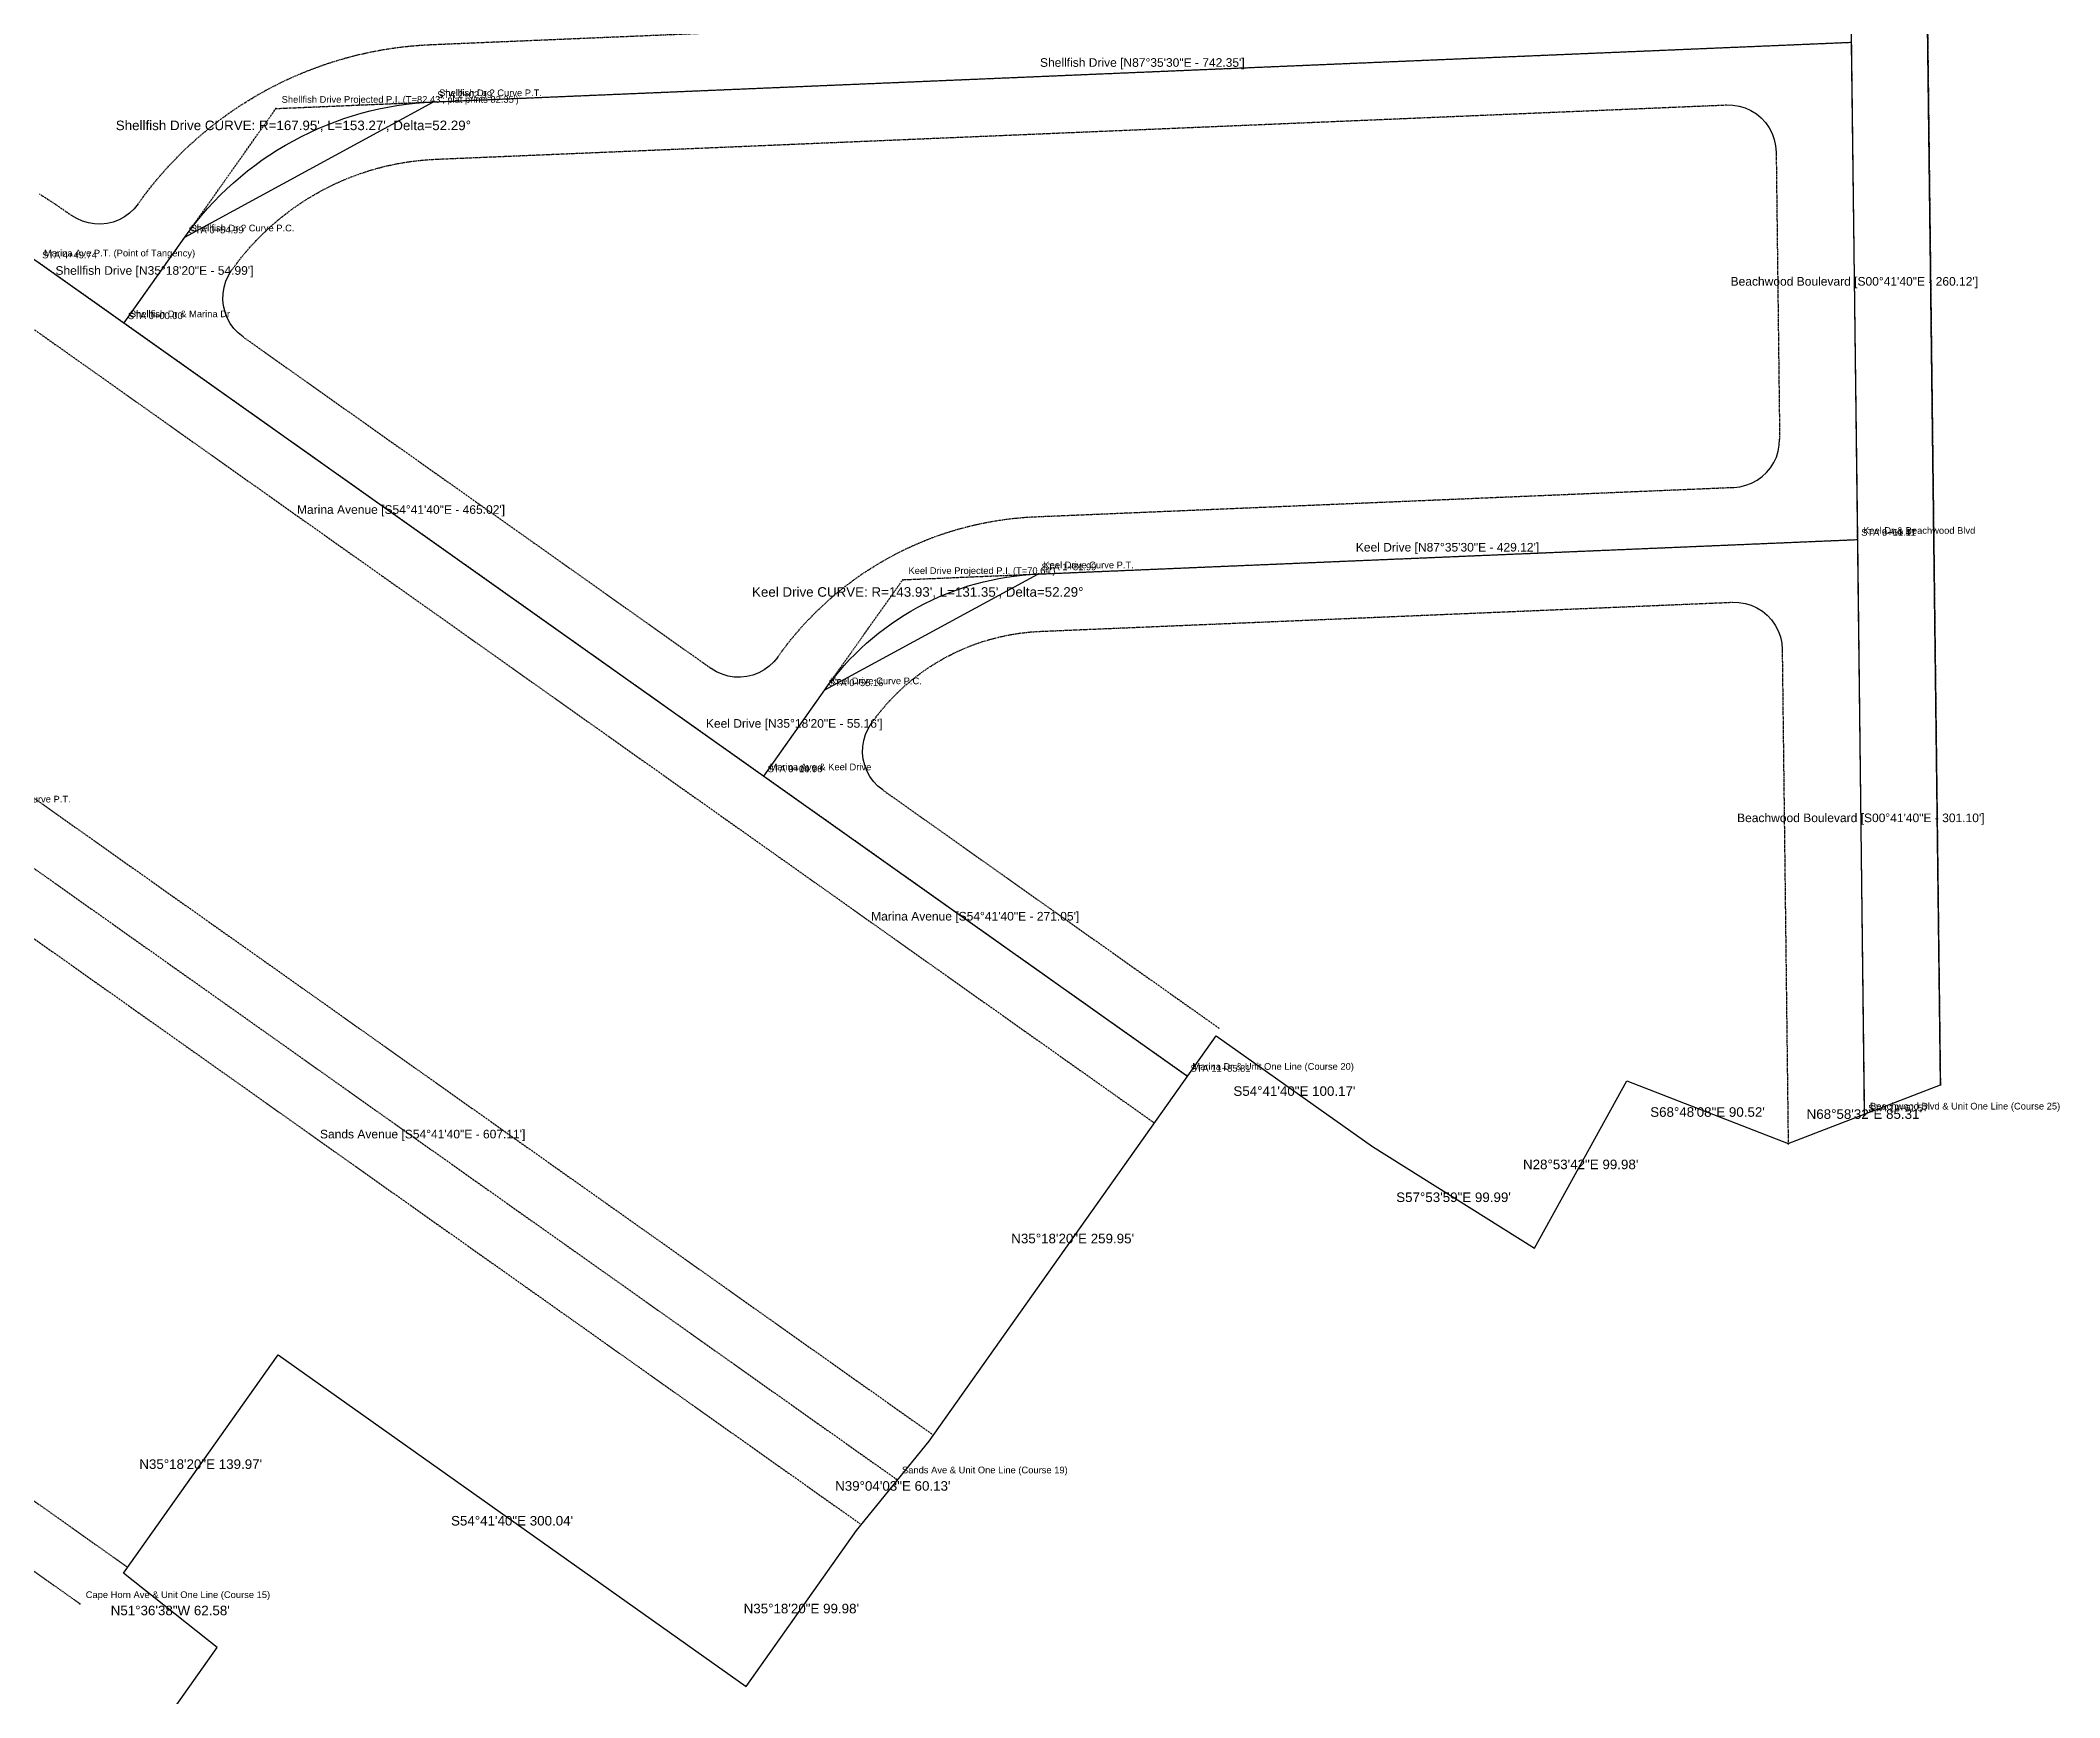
# Model space of a CAD drawing. Extents: x 9751 to 11517, y 7841 to 10246.
# Drawn here: x 10459 to 11515, y 8673 to 9540 of the extents above; entities that cross this region are included whole.
import ezdxf
from ezdxf.enums import TextEntityAlignment as Align

# ---------------------------------------------------------------- set-up
doc = ezdxf.new("R2010")
doc.units = 0
doc.linetypes.add('DASHED', pattern=[0.75, 0.5, -0.25])
for name, color, linetype in [('C-BOUNDARY', 7, 'CONTINUOUS'), ('C-ROAD-ALIGNMENT', 2, 'CONTINUOUS'), ('C-ROAD-ASSUMP-INTX', 1, 'CONTINUOUS'), ('C-ROAD-CNTR', 2, 'DASHED'), ('C-ROAD-CURV', 4, 'CONTINUOUS'), ('C-ROAD-FILLET', 3, 'CONTINUOUS'), ('C-ROAD-INTX', 3, 'CONTINUOUS'), ('C-ROAD-PI-TANGENT', 1, 'DASHED'), ('C-ROAD-ROW-EDGE', 4, 'DASHED'), ('C-ROAD-TEXT', 7, 'CONTINUOUS'), ('C-ROAD-TIE', 4, 'CONTINUOUS')]:
    doc.layers.add(name, color=color, linetype=linetype)
doc.styles.get("Standard").update_dxf_attribs({"font": 'Arial'})

msp = doc.modelspace()

# ---------------------------------------------------------------- linework, layer by layer
at = {"layer": 'C-BOUNDARY'}
for p, q in [((11452.6527, 8993.3925), (11437.528, 10240.9765)), ((10923.6086, 8806.9557), (11073.8723, 9019.0798)), ((11073.8723, 9019.0798), (11155.611, 8961.1716)), ((11240.3061, 8908.02), (11288.6267, 8995.5486)), ((11288.6267, 8995.5486), (11373.0126, 8962.8014)), ((11373.0126, 8962.8014), (11452.6527, 8993.3925)), ((11155.611, 8961.1716), (11240.3061, 8908.02)), ((10502.1767, 8737.9162), (10583.0879, 8852.1368)), ((10583.0879, 8852.1368), (10827.9125, 8678.6898)), ((10885.7062, 8760.276), (10923.6086, 8806.9557)), ((10827.9125, 8678.6898), (10885.7062, 8760.276)), ((10551.2352, 8699.0614), (10502.1767, 8737.9162)), ((10435.6478, 8535.889), (10551.2352, 8699.0614))]:
    msp.add_line(p, q, dxfattribs=at)
at = {"layer": 'C-ROAD-ALIGNMENT'}
for points in [[(11397.5345, 10238.9773), (11399.7176, 10058.8695), (11402.8702, 9798.7722), (11406.0228, 9538.675), (11409.1754, 9278.5777), (11412.8248, 8977.4966)], [(10502.5462, 9391.8702), (10534.3248, 9436.7435), (10664.3282, 9507.4807), (11406.0228, 9538.675)], [(10021.8509, 9480.4593), (10234.9225, 9489.4207), (10249.6983, 9489.7379), (10264.4745, 9489.4471), (10279.2264, 9488.5489), (10293.9287, 9487.0447), (10308.5568, 9484.9371), (10323.0859, 9482.2296), (10337.4912, 9478.9269), (10351.7486, 9475.0346), (10365.8338, 9470.5591), (10379.723, 9465.5082), (10393.3928, 9459.8903), (10406.8199, 9453.7149), (10419.9817, 9446.9925), (10432.8559, 9439.7345), (10445.4206, 9431.9532), (10457.6548, 9423.6616), (10837.1458, 9154.9118), (11058.345, 8998.2618)], [(10837.1458, 9154.9118), (10869.0237, 9199.9252), (10980.4342, 9260.5457), (11409.1754, 9278.5777)]]:
    msp.add_lwpolyline(points, dxfattribs=at)
at = {"layer": 'C-ROAD-ASSUMP-INTX'}
for p in [(10581.9666, 9504.0167), (10909.8519, 9257.5771)]:
    msp.add_point(p, dxfattribs=at)
at = {"layer": 'C-ROAD-CNTR'}
for p, q in [((11402.8702, 9798.7722), (11406.0228, 9538.675)), ((10664.3282, 9507.4807), (11406.0228, 9538.675)), ((11406.0228, 9538.675), (11409.1754, 9278.5777)), ((10502.5462, 9391.8702), (10534.3248, 9436.7435)), ((10457.6548, 9423.6616), (10837.1458, 9154.9118)), ((10980.4342, 9260.5457), (11409.1754, 9278.5777)), ((11409.1754, 9278.5777), (11412.8248, 8977.4966)), ((10837.1458, 9154.9118), (10869.0237, 9199.9252)), ((10837.1458, 9154.9118), (11058.345, 8998.2618)), ((10411.0046, 9138.0707), (10906.4543, 8787.2006)), ((10282.5307, 8861.4528), (10479.4782, 8721.9774))]:
    msp.add_line(p, q, dxfattribs=at)
at = {"layer": 'C-ROAD-CURV'}
for points in [[(10534.3248, 9436.7435), (10537.1482, 9440.6122), (10540.0807, 9444.3988), (10543.1201, 9448.1002), (10546.2637, 9451.7134), (10549.5091, 9455.2356), (10552.8536, 9458.6637), (10556.2945, 9461.9952), (10559.829, 9465.2271), (10563.4542, 9468.357), (10567.1672, 9471.3822), (10570.965, 9474.3003), (10574.8443, 9477.1089), (10578.8022, 9479.8058), (10582.8354, 9482.3887), (10586.9406, 9484.8556), (10591.1145, 9487.2044), (10595.3537, 9489.4333), (10599.6546, 9491.5404), (10604.0139, 9493.5239), (10608.428, 9495.3824), (10612.8933, 9497.1143), (10617.4062, 9498.7181), (10621.9629, 9500.1926), (10626.5599, 9501.5365), (10631.1933, 9502.7489), (10635.8593, 9503.8286), (10640.5543, 9504.7749), (10645.2744, 9505.5868), (10650.0156, 9506.2639), (10654.7743, 9506.8055), (10659.5465, 9507.2112), (10664.3282, 9507.4807)], [(10869.0237, 9199.9252), (10871.4433, 9203.2406), (10873.9564, 9206.4856), (10876.5611, 9209.6577), (10879.2551, 9212.7542), (10882.0364, 9215.7726), (10884.9026, 9218.7105), (10887.8513, 9221.5654), (10890.8803, 9224.3351), (10893.9871, 9227.0174), (10897.169, 9229.6099), (10900.4236, 9232.1107), (10903.7482, 9234.5176), (10907.14, 9236.8288), (10910.5964, 9239.0423), (10914.1145, 9241.1564), (10917.6914, 9243.1693), (10921.3243, 9245.0794), (10925.0101, 9246.8851), (10928.746, 9248.585), (10932.5288, 9250.1777), (10936.3554, 9251.6618), (10940.2229, 9253.0363), (10944.1279, 9254.2999), (10948.0674, 9255.4516), (10952.0381, 9256.4906), (10956.0369, 9257.4159), (10960.0604, 9258.2268), (10964.1054, 9258.9227), (10968.1686, 9259.5029), (10972.2466, 9259.9671), (10976.3363, 9260.3147), (10980.4342, 9260.5457)]]:
    msp.add_lwpolyline(points, dxfattribs=at)
at = {"layer": 'C-ROAD-FILLET'}
for points in [[(11340.6675, 9505.8997), (11343.9988, 9505.8175), (11347.2896, 9505.293), (11350.4815, 9504.3355), (11353.5176, 9502.962), (11356.344, 9501.1969), (11358.9106, 9499.0716), (11361.1718, 9496.6238), (11363.0873, 9493.897), (11364.6231, 9490.9397), (11365.752, 9487.8044), (11366.4538, 9484.5468), (11366.7162, 9481.2248)], [(10509.8502, 9454.0928), (10507.7898, 9451.5534), (10505.4155, 9449.3047), (10502.7681, 9447.3851), (10499.8927, 9445.8275), (10496.8386, 9444.6585), (10493.6581, 9443.8982), (10490.4055, 9443.5596), (10487.1365, 9443.6483), (10483.9071, 9444.163), (10480.7725, 9445.0948), (10477.7864, 9446.4278), (10474.9998, 9448.1392)], [(10564.7688, 9384.5661), (10562.2294, 9386.6266), (10559.9806, 9389.0008), (10558.0611, 9391.6483), (10556.5035, 9394.5237), (10555.3345, 9397.5778), (10554.5742, 9400.7583), (10554.2355, 9404.0109), (10554.3243, 9407.2799), (10554.839, 9410.5093), (10555.7708, 9413.6438), (10557.1038, 9416.63), (10558.8151, 9419.4166)], [(11344.5874, 9305.8878), (11347.7773, 9306.2279), (11350.8973, 9306.9738), (11353.8962, 9308.113), (11356.7245, 9309.6269), (11359.3356, 9311.4905), (11361.6866, 9313.6731), (11363.7388, 9316.1388), (11365.4583, 9318.847), (11366.8169, 9321.7531), (11367.7922, 9324.8092), (11368.368, 9327.9651), (11368.535, 9331.1687)], [(11343.8201, 9245.8025), (11347.1515, 9245.7203), (11350.4423, 9245.1958), (11353.6341, 9244.2383), (11356.6702, 9242.8648), (11359.4967, 9241.0997), (11362.0633, 9238.9743), (11364.3244, 9236.5265), (11366.2399, 9233.7997), (11367.7757, 9230.8424), (11368.9046, 9227.7071), (11369.6065, 9224.4495), (11369.8688, 9221.1275)], [(10844.4499, 9217.1343), (10842.3894, 9214.595), (10840.0152, 9212.3462), (10837.3677, 9210.4266), (10834.4923, 9208.869), (10831.4382, 9207.7001), (10828.2577, 9206.9398), (10825.0051, 9206.6011), (10821.7362, 9206.6899), (10818.5068, 9207.2046), (10815.3722, 9208.1364), (10812.386, 9209.4694), (10809.5994, 9211.1807)], [(10899.3684, 9147.6077), (10896.829, 9149.6681), (10894.5803, 9152.0424), (10892.6607, 9154.6899), (10891.1031, 9157.5652), (10889.9341, 9160.6193), (10889.1738, 9163.7999), (10888.8351, 9167.0525), (10888.9239, 9170.3214), (10889.4386, 9173.5508), (10890.3704, 9176.6854), (10891.7034, 9179.6715), (10893.4148, 9182.4581)]]:
    msp.add_lwpolyline(points, dxfattribs=at)
at = {"layer": 'C-ROAD-INTX'}
for p in [(11406.0228, 9538.675), (10664.3282, 9507.4807), (10534.3248, 9436.7435), (10502.5462, 9391.8702), (11409.1754, 9278.5777), (10980.4342, 9260.5457), (10869.0237, 9199.9252), (10837.1458, 9154.9118)]:
    msp.add_point(p, dxfattribs=at)
at = {"layer": 'C-ROAD-PI-TANGENT'}
for p, q in [((10581.9666, 9504.0167), (10664.3282, 9507.4807)), ((10534.3248, 9436.7435), (10581.9666, 9504.0167)), ((10869.0237, 9199.9252), (10909.8519, 9257.5771)), ((10909.8519, 9257.5771), (10980.4342, 9260.5457))]:
    msp.add_line(p, q, dxfattribs=at)
at = {"layer": 'C-ROAD-ROW-EDGE'}
for points in [[(11437.517, 10240.6589), (11452.6422, 8992.8006)], [(10663.0676, 9537.4542), (11341.4348, 9565.985)], [(10509.8502, 9454.0928), (10512.8019, 9458.1501), (10515.8554, 9462.1312), (10519.0088, 9466.0337), (10522.2602, 9469.855), (10525.6073, 9473.5927), (10529.0481, 9477.2443), (10532.5803, 9480.8076), (10536.2017, 9484.2802), (10539.91, 9487.6599), (10543.7027, 9490.9446), (10547.5774, 9494.132), (10551.5317, 9497.2202), (10555.563, 9500.2073), (10559.6687, 9503.0911), (10563.8462, 9505.8701), (10568.0927, 9508.5422), (10572.4056, 9511.1058), (10576.7821, 9513.5594), (10581.2194, 9515.9012), (10585.7146, 9518.1298), (10590.2649, 9520.2437), (10594.8672, 9522.2417), (10599.5187, 9524.1224), (10604.2164, 9525.8845), (10608.9573, 9527.5271), (10613.7382, 9529.049), (10618.5562, 9530.4492), (10623.4081, 9531.7268), (10628.2909, 9532.8811), (10633.2013, 9533.9113), (10638.1362, 9534.8166), (10643.0926, 9535.5966), (10648.0671, 9536.2508), (10653.0565, 9536.7786), (10658.0578, 9537.1798), (10663.0676, 9537.4542)], [(10665.5889, 9477.5072), (11340.6675, 9505.8997)], [(10558.8151, 9419.4166), (10561.7998, 9423.4712), (10564.9304, 9427.4143), (10568.2028, 9431.2405), (10571.6126, 9434.9447), (10575.1554, 9438.522), (10578.8263, 9441.9677), (10582.6205, 9445.2771), (10586.5329, 9448.4458), (10590.5584, 9451.4697), (10594.6915, 9454.3447), (10598.9268, 9457.0669), (10603.2586, 9459.6328), (10607.6812, 9462.0389), (10612.1886, 9464.282), (10616.7748, 9466.3592), (10621.4338, 9468.2676), (10626.1594, 9470.0047), (10630.9451, 9471.5683), (10635.7848, 9472.9561), (10640.6718, 9474.1664), (10645.5998, 9475.1976), (10650.5621, 9476.0483), (10655.5522, 9476.7174), (10660.5633, 9477.2039), (10665.5889, 9477.5072)], [(11366.7162, 9481.2248), (11368.535, 9331.1687)], [(10458.3001, 9459.3302), (10462.527, 9456.6147), (10466.7186, 9453.8449), (10470.8741, 9451.0212), (10474.9929, 9448.1441)], [(10474.9929, 9448.1441), (10474.9998, 9448.1392)], [(10558.8072, 9419.4054), (10558.8112, 9419.411), (10558.8151, 9419.4166)], [(10440.3166, 9399.1792), (11041.0069, 8973.7794)], [(10564.7688, 9384.5661), (10809.5994, 9211.1807)], [(10979.1736, 9290.5192), (11344.5874, 9305.8878)], [(10844.5412, 9217.2633), (10847.5614, 9221.3976), (10850.7019, 9225.4411), (10853.9601, 9229.3905), (10857.3331, 9233.2423), (10860.818, 9236.9931), (10864.4118, 9240.6397), (10868.1114, 9244.179), (10871.9136, 9247.6078), (10875.815, 9250.9232), (10879.8123, 9254.1224), (10883.9021, 9257.2025), (10888.0807, 9260.161), (10892.3446, 9262.9951), (10896.6901, 9265.7025), (10901.1134, 9268.2809), (10905.6106, 9270.7279), (10910.178, 9273.0415), (10914.8114, 9275.2197), (10919.507, 9277.2605), (10924.2606, 9279.1623), (10929.0681, 9280.9233), (10933.9253, 9282.5421), (10938.8281, 9284.0172), (10943.7722, 9285.3473), (10948.7533, 9286.5314), (10953.7671, 9287.5683), (10958.8092, 9288.4572), (10963.8753, 9289.1973), (10968.961, 9289.788), (10974.0619, 9290.2288), (10979.1736, 9290.5192)], [(10981.6948, 9230.5722), (11343.8201, 9245.8025)], [(10893.5061, 9182.5871), (10896.6062, 9186.7595), (10899.8934, 9190.7861), (10903.3608, 9194.6585), (10907.0012, 9198.3688), (10910.8071, 9201.9092), (10914.7705, 9205.2722), (10918.8832, 9208.4511), (10923.1366, 9211.439), (10927.5218, 9214.2298), (10932.0298, 9216.8176), (10936.6511, 9219.1972), (10941.3762, 9221.3635), (10946.1951, 9223.312), (10951.0979, 9225.0386), (10956.0744, 9226.5399), (10961.1142, 9227.8126), (10966.2067, 9228.8541), (10971.3415, 9229.6622), (10976.5078, 9230.2353), (10981.6948, 9230.5722)], [(11369.8688, 9221.1275), (11373.0074, 8962.1926)], [(10844.4499, 9217.1343), (10844.5412, 9217.2633)], [(10893.4148, 9182.4581), (10893.5061, 9182.5871)], [(10428.3427, 9162.5532), (10925.4022, 8810.543)], [(10899.3684, 9147.6077), (11075.6831, 9022.7443)], [(10393.6665, 9113.5883), (10887.5064, 8763.8582)], [(10299.8688, 8885.9352), (10503.9778, 8741.3882)]]:
    msp.add_lwpolyline(points, dxfattribs=at)
at = {"layer": 'C-ROAD-TIE'}
for p in [(11058.345, 8998.2618), (11412.8248, 8977.4966), (10906.4543, 8787.2006), (10479.4782, 8721.9774), (10479.4782, 8721.9774)]:
    msp.add_point(p, dxfattribs=at)

# ---------------------------------------------------------------- texts
at = {"layer": 'C-ROAD-TEXT'}
for s, height, p in [('Shellfish Drive [N87%%d35\'30"E - 742.35\']', 4.5, (11035.1755, 9528.0778)), ("Shellfish Drive CURVE: R=167.95', L=153.27', Delta=52.29%%d", 5, (10591.1145, 9495.2044)), ('Shellfish Drive [N35%%d18\'20"E - 54.99\']', 4.5, (10518.4355, 9419.3069)), ('Beachwood Boulevard [S00%%d41\'40"E - 260.12\']', 4.5, (11407.5991, 9413.6263)), ('Marina Avenue [S54%%d41\'40"E - 465.02\']', 4.5, (10647.4003, 9294.2867)), ('Keel Drive [N87%%d35\'30"E - 429.12\']', 4.5, (11194.8048, 9274.5617)), ("Keel Drive CURVE: R=143.93', L=131.35', Delta=52.29%%d", 5, (10917.6914, 9251.1693)), ('Keel Drive [N35%%d18\'20"E - 55.16\']', 4.5, (10853.0847, 9182.4185)), ('Beachwood Boulevard [S00%%d41\'40"E - 301.10\']', 4.5, (11411.0001, 9133.0372)), ('Marina Avenue [S54%%d41\'40"E - 271.05\']', 4.5, (10947.7454, 9081.5868)), ('S54%%d41\'40"E 100.17\'', 5, (11114.7416, 8990.1257)), ('S68%%d48\'08"E 90.52\'', 5, (11330.8197, 8979.175)), ('N68%%d58\'32"E 85.31\'', 5, (11412.8327, 8978.097)), ('Sands Avenue [S54%%d41\'40"E - 607.11\']', 4.5, (10658.7294, 8967.6357)), ('N28%%d53\'42"E 99.98\'', 5, (11264.4664, 8951.7843)), ('S57%%d53\'59"E 99.99\'', 5, (11197.9586, 8934.5958)), ('N35%%d18\'20"E 259.95\'', 5, (10998.7404, 8913.0177)), ('N35%%d18\'20"E 139.97\'', 5, (10542.6323, 8795.0265)), ('N39%%d04\'03"E 60.13\'', 5, (10904.6574, 8783.6159)), ('S54%%d41\'40"E 300.04\'', 5, (10705.5002, 8765.4133)), ('N51%%d36\'38"W 62.58\'', 5, (10526.706, 8718.4888)), ('N35%%d18\'20"E 99.98\'', 5, (10856.8094, 8719.4829))]:
    msp.add_text(s, height=height, dxfattribs=at).set_placement(p, align=Align.MIDDLE_CENTER)
for s, p in [("Shellfish Drive Projected P.I. (T=82.43'; plat prints 82.35')", (10584.9666, 9507.0167)), ('STA 2+02.99', (10666.3282, 9509.4807)), ('Shellfish Dr ? Curve P.T.', (10667.3282, 9510.4807)), ('Shellfish Dr ? Curve P.C.', (10537.3248, 9439.7435)), ('STA 0+54.99', (10536.3248, 9438.7435)), ('STA 4+49.74', (10459.6548, 9425.6616)), ('Marina Ave P.T. (Point of Tangency)', (10460.6548, 9426.6616)), ('STA 0+00.00', (10504.5462, 9393.8702)), ('Shellfish Dr & Marina Dr', (10505.5462, 9394.8702)), ('Keel Dr & Beachwood Blvd', (11412.1754, 9281.5777)), ('STA 9+60.47', (11411.1754, 9280.5777)), ('STA 6+11.11', (11411.1754, 9280.5777)), ("Keel Drive Projected P.I. (T=70.64')", (10912.8519, 9260.5771)), ('STA 1+81.99', (10982.4342, 9262.5457)), ('Keel Drive Curve P.T.', (10983.4342, 9263.5457)), ('STA 0+55.16', (10871.0237, 9201.9252)), ('Keel Drive Curve P.C.', (10872.0237, 9202.9252)), ('STA 9+14.76', (10839.1458, 9156.9118)), ('STA 0+00.00', (10839.1458, 9156.9118)), ('Marina Ave & Keel Drive', (10840.1458, 9157.9118)), ('Sands Avenue ? Curve P.T.', (10414.0046, 9141.0707)), ('STA 11+85.81', (11060.345, 9000.2618)), ('Marina Dr & Unit One Line (Course 20)', (11061.345, 9001.2618)), ('STA 12+61.57', (11414.8248, 8979.4966)), ('Beachwood Blvd & Unit One Line (Course 25)', (11415.8248, 8980.4966)), ('Sands Ave & Unit One Line (Course 19)', (10909.4543, 8790.2006)), ('Cape Horn Ave & Unit One Line (Course 15)', (10482.4782, 8724.9774)), ('Cape Horn Ave & Unit One Line (Course 15)', (10482.4782, 8724.9774))]:
    msp.add_text(s, height=3.5, dxfattribs=at).set_placement(p)

doc.saveas('drawing.dxf')
